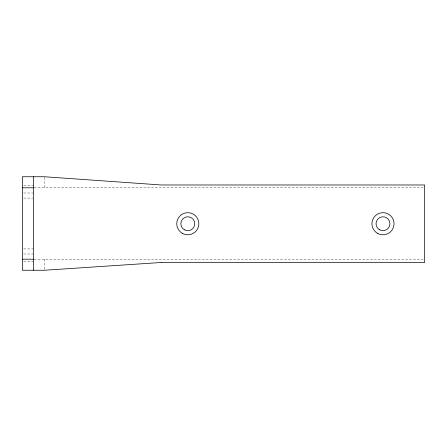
<?xml version="1.0" encoding="UTF-8"?>
<svg xmlns="http://www.w3.org/2000/svg" width="447" height="447" viewBox="0 0 447 447"><rect width="100%" height="100%" fill="white"/><g stroke="black" fill="none" stroke-linecap="round" stroke-linejoin="round"><path stroke-width="0.34" stroke-dasharray="2.23 1.68" d="M23.73 185.483L33.402 185.483M34.095 187.801L423.253 187.801M23.73 192.998L33.402 192.998M23.73 198.082L32.709 198.082M23.73 248.918L33.402 248.918M23.73 254.002L33.402 254.002M34.095 259.199L423.253 259.199M23.73 261.517L33.402 261.517M44.454 177.442L44.454 187.801M44.454 259.199L44.454 269.558"/><path stroke-width="0.67" d="M22.35 187.801L33.402 187.801M22.35 259.199L33.402 259.199M33.402 176.749L33.402 270.251M161.278 262.478L44.454 270.251L22.35 270.251L22.35 176.749L44.454 176.749L161.278 184.98L424.65 184.98L424.65 262.478L161.278 262.478M184.32 229.758A6.962 6.962 0 0 0 194.763 223.729A6.962 6.962 0 0 0 184.32 217.7A6.962 6.962 0 0 0 184.32 229.758M379.503 229.758A6.962 6.962 0 0 0 389.946 223.729A6.962 6.962 0 0 0 379.503 217.7A6.962 6.962 0 0 0 379.503 229.758M182.275 233.3A11.052 11.052 0 0 0 198.854 223.729A11.052 11.052 0 0 0 182.275 214.158A11.052 11.052 0 0 0 182.275 233.3M377.458 233.3A11.052 11.052 0 0 0 394.036 223.729A11.052 11.052 0 0 0 377.458 214.158A11.052 11.052 0 0 0 377.458 233.3"/></g></svg>
